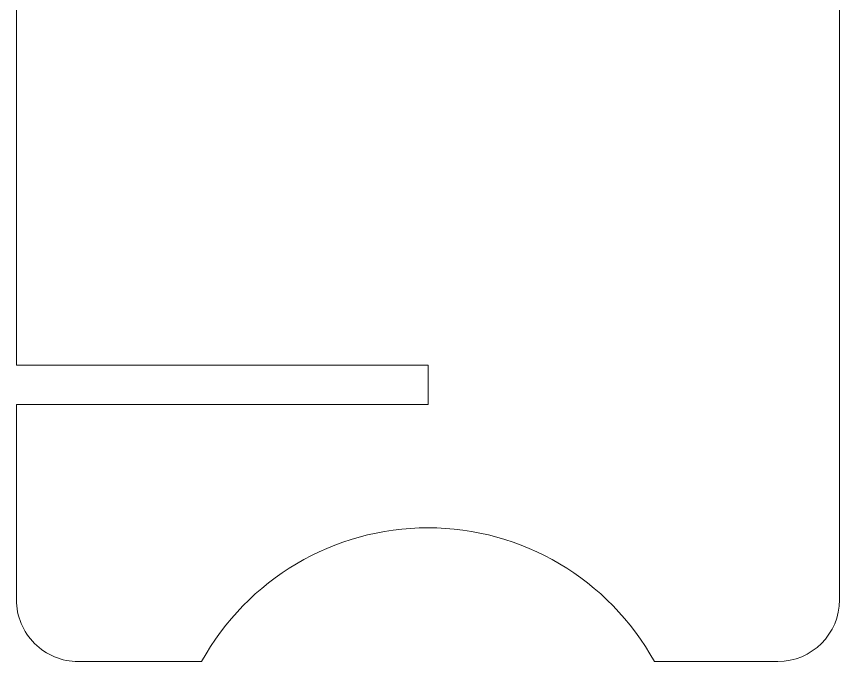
# Model space of a CAD drawing. Header units: millimetres. Extents: x -1650 to -402, y -637 to 45.
# Drawn here: x -1106.8 to -1026.8, y -384.4 to -321.6 of the extents above; entities that cross this region are included whole.
import ezdxf

# ---------------------------------------------------------------- set-up
doc = ezdxf.new("R2010")
doc.units = ezdxf.units.MM
doc.linetypes.add('K5LT32771', pattern=[0])
doc.layers.add('layer 1', color=7, linetype='Continuous')

msp = doc.modelspace()

# ---------------------------------------------------------------- linework, layer by layer
at = {"layer": 'layer 1', "color": 1, "linetype": 'K5LT32771', "lineweight": 18, "true_color": 0xff0000}
msp.add_open_spline([(-1026.833, -315.017), (-1026.833, -349.055), (-1026.833, -378.353), (-1026.833, -378.353), (-1026.833, -381.667), (-1029.52, -384.353), (-1032.833, -384.353), (-1032.833, -384.353), (-1044.833, -384.353), (-1044.833, -384.353), (-1049.249, -376.334), (-1057.679, -371.353), (-1066.833, -371.353), (-1075.988, -371.353), (-1084.417, -376.334), (-1088.833, -384.353), (-1088.833, -384.353), (-1100.833, -384.353), (-1100.833, -384.353), (-1102.424, -384.353), (-1103.95, -383.721), (-1105.076, -382.596), (-1106.201, -381.471), (-1106.833, -379.945), (-1106.833, -378.353), (-1106.833, -378.353), (-1106.833, -359.353), (-1106.833, -359.353), (-1066.833, -359.353), (-1066.833, -359.353), (-1066.833, -355.553), (-1066.833, -355.553), (-1106.833, -355.553), (-1106.833, -355.553), (-1106.833, -333.058), (-1106.833, -305.85)], degree=3, knots=[0.8200472, 0.8200472, 0.8200472, 0.8200472, 0.8421053, 0.8421053, 0.8421053, 0.8947368, 0.8947368, 0.8947368, 1, 1, 1, 1.0526316, 1.0526316, 1.0526316, 1.1052632, 1.1052632, 1.1052632, 1.1578947, 1.1578947, 1.1578947, 1.2105263, 1.2105263, 1.2105263, 1.2631579, 1.2631579, 1.2631579, 1.3157895, 1.3157895, 1.3684211, 1.3684211, 1.4210526, 1.4210526, 1.4736842, 1.4736842, 1.4944864, 1.4944864, 1.4944864, 1.4944864], dxfattribs=at)

doc.saveas('drawing.dxf')
